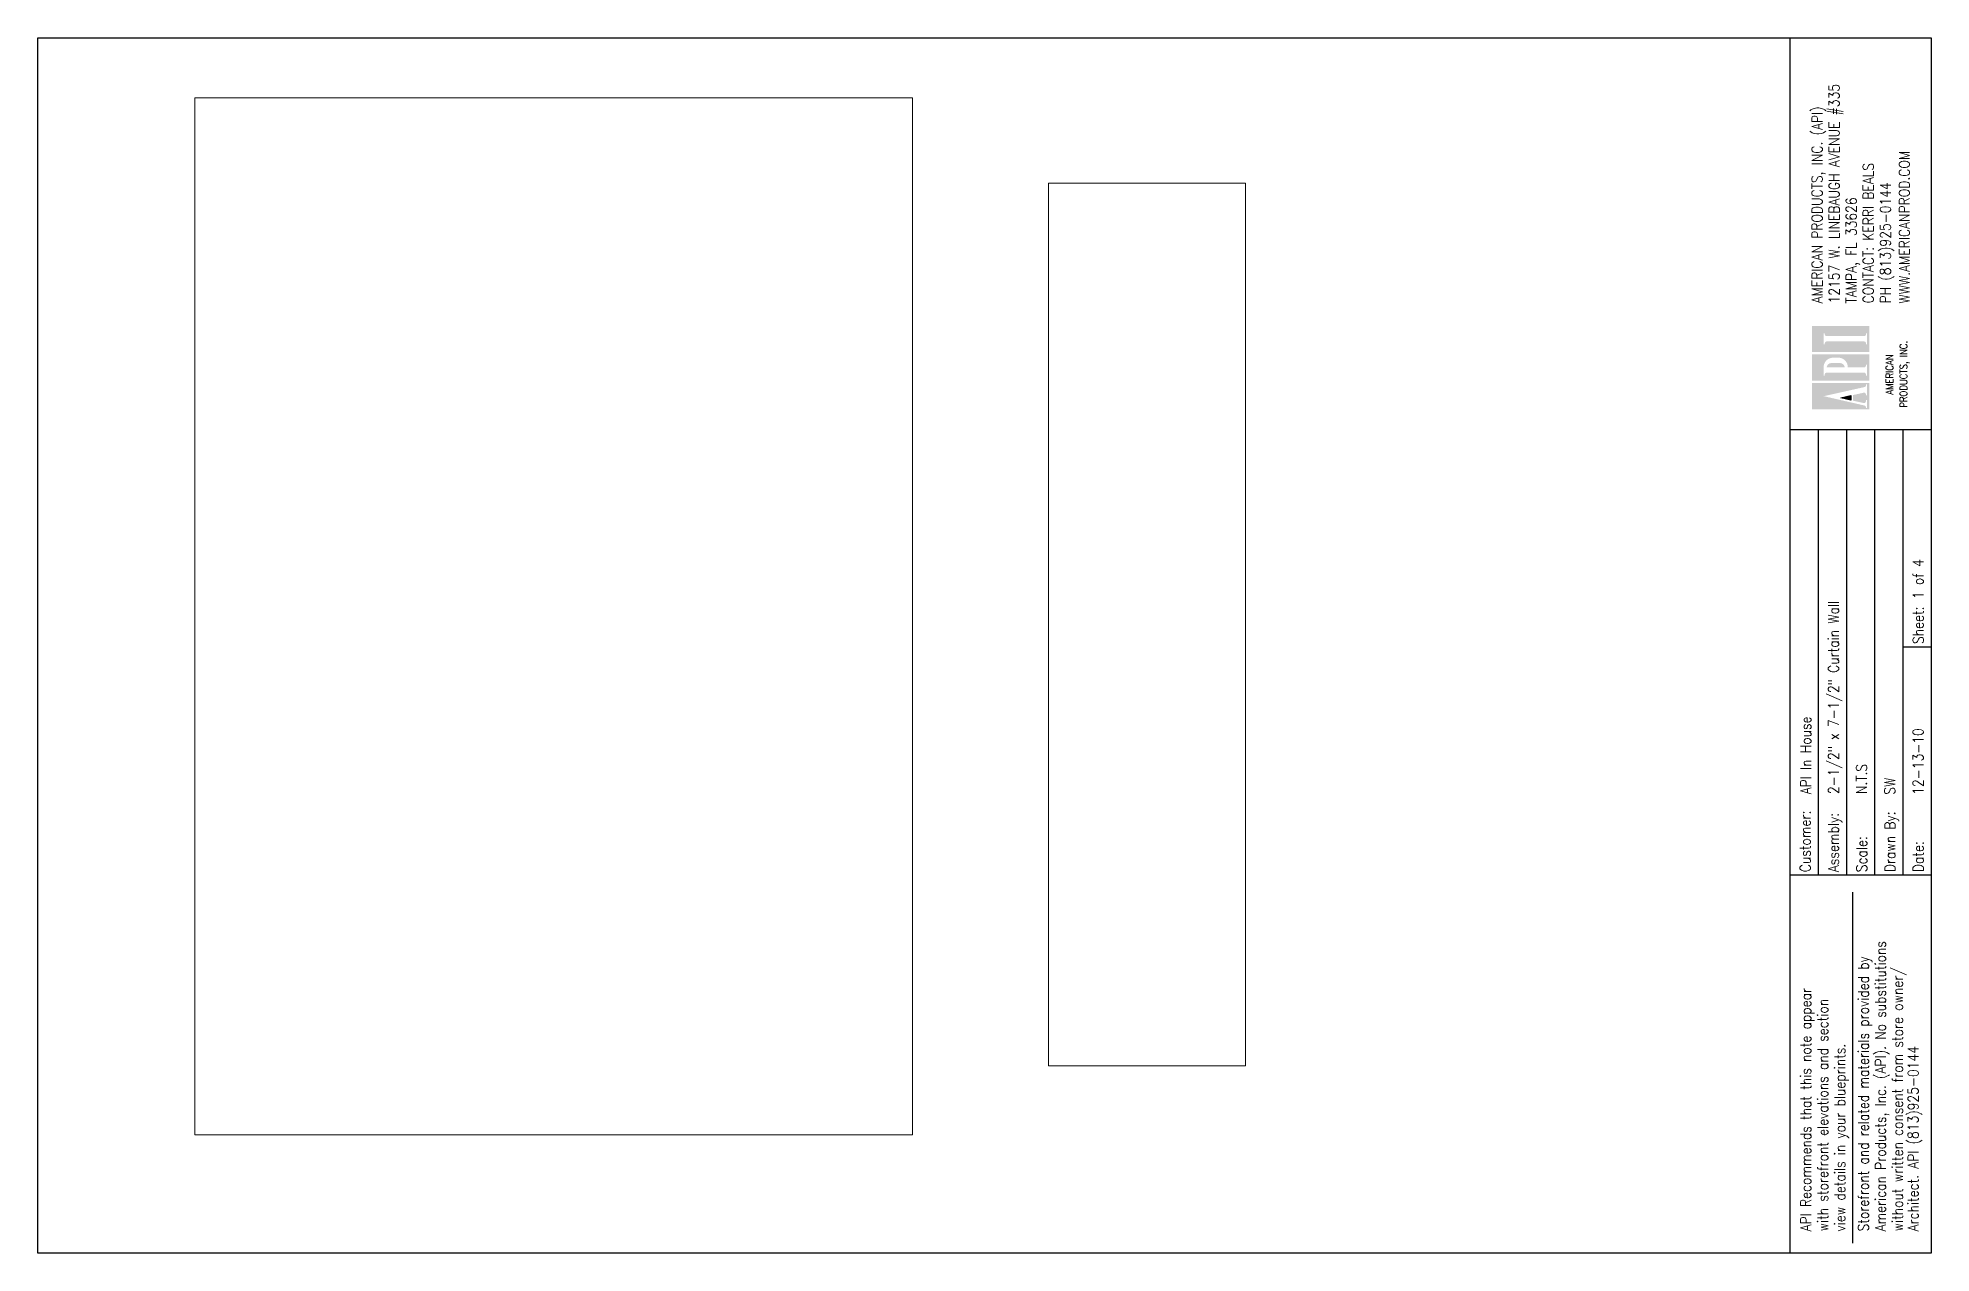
# Paper-space layout 'Sheet 1' of a CAD drawing. Extents: x -0.2 to 16.5, y -0.1 to 10.6.
import ezdxf

# ---------------------------------------------------------------- set-up
doc = ezdxf.new("R2010")
doc.units = 0
doc.header["$MEASUREMENT"] = 0
doc.layers.add('01-detail', color=7, linetype='Continuous')
doc.layers.add('A-ANNO-NOTES', color=4, linetype='Continuous')
doc.layers.add('Vport', color=4, linetype='Continuous', plot=False)
doc.styles.add('FG-Note', font='simplex.shx', dxfattribs={"width": 0.85})

# ---------------------------------------------------------------- blocks, each defined once
blk = doc.blocks.new('11x17')
at = {"layer": 'A-ANNO-NOTES'}
h = blk.add_hatch(color=256, dxfattribs=at)
h.paths.add_polyline_path([(38.334, 7.941), (38.334, 7.71), (38.841, 7.71), (38.841, 7.941)])
h.paths.add_polyline_path([(38.439, 7.875), (38.448, 7.875), (38.448, 7.865, 0.414214), (38.464, 7.85), (38.797, 7.85, 0.414214), (38.812, 7.865), (38.812, 7.875), (38.822, 7.875), (38.822, 7.777), (38.812, 7.777), (38.812, 7.787, 0.414214), (38.797, 7.803), (38.464, 7.803, 0.414214), (38.448, 7.787), (38.448, 7.777), (38.439, 7.777)], flags=16)
h = blk.add_hatch(color=256, dxfattribs=at)
h.paths.add_polyline_path([(38.334, 7.688), (38.334, 7.457), (38.841, 7.457), (38.841, 7.688)])
h.paths.add_polyline_path([(38.439, 7.588, -0.388406), (38.525, 7.659), (38.548, 7.659), (38.564, 7.659, -0.395754), (38.651, 7.587), (38.651, 7.574), (38.797, 7.574, 0.414214), (38.812, 7.59), (38.812, 7.599), (38.822, 7.599), (38.822, 7.501), (38.812, 7.501), (38.812, 7.511, 0.414214), (38.797, 7.527), (38.464, 7.527, 0.414214), (38.448, 7.511), (38.448, 7.501), (38.439, 7.501)], flags=16)
h.paths.add_polyline_path([(38.464, 7.574, -0.361303), (38.505, 7.612), (38.584, 7.612, -0.361303), (38.625, 7.574)], flags=0)
h = blk.add_hatch(color=256, dxfattribs=at)
h.paths.add_polyline_path([(38.334, 7.435), (38.334, 7.204), (38.841, 7.204), (38.841, 7.435)])
h.paths.add_polyline_path([(38.439, 7.319), (38.797, 7.399, 0.414214), (38.812, 7.414), (38.812, 7.424), (38.822, 7.424), (38.822, 7.326), (38.812, 7.326), (38.812, 7.334, 0.479572), (38.793, 7.35), (38.699, 7.329), (38.699, 7.279), (38.793, 7.258, 0.481968), (38.812, 7.273), (38.812, 7.284), (38.822, 7.284), (38.822, 7.215), (38.812, 7.215), (38.812, 7.221, 0.349557), (38.8, 7.236)], flags=16)
h.paths.add_polyline_path([(38.59, 7.305), (38.68, 7.325), (38.68, 7.284)], flags=0)
h.paths.add_polyline_path([(38.59, 7.305), (38.68, 7.284), (38.68, 7.325)], flags=0)
blk.add_hatch(color=256, dxfattribs=at).paths.add_polyline_path([(38.59, 7.304), (38.68, 7.325), (38.68, 7.283)])
for p, q in [((22.639, 10.489), (39.389, 10.489)), ((22.639, -0.261), (22.639, 10.489)), ((39.389, 10.489), (39.389, -0.261)), ((39.389, -0.261), (22.639, -0.261))]:
    blk.add_line(p, q)
at = {"layer": '01-detail'}
for p, q in [((38.139, 10.489), (38.139, -0.261)), ((39.389, 7.02), (38.139, 7.02)), ((38.389, 7.02), (38.389, 3.081)), ((38.639, 7.02), (38.639, 3.081)), ((38.889, 7.02), (38.889, 3.081)), ((39.139, 7.02), (39.139, 3.081)), ((39.389, 5.099), (39.139, 5.099)), ((39.389, 3.081), (38.139, 3.081)), ((38.695, -0.173), (38.695, 2.931))]:
    blk.add_line(p, q, dxfattribs=at)
at = {"layer": 'A-ANNO-NOTES'}
blk.add_lwpolyline([(38.59, 7.304), (38.68, 7.325), (38.68, 7.283)], close=True, dxfattribs=at)
at = {"layer": 'A-ANNO-NOTES', "linetype": 'Continuous', "style": 'FG-Note', "width": 0.85}
for s, height, p in [('12157 W. LINEBAUGH AVENUE #335', 0.094, (38.578, 8.139)), ('AMERICAN PRODUCTS, INC. (API)', 0.094, (38.427, 8.139)), ('WWW.AMERICANPROD.COM', 0.094, (39.199, 8.137)), ('CONTACT: KERRI BEALS ', 0.094, (38.88, 8.139)), ('TAMPA, FL 33626', 0.094, (38.729, 8.139)), ('PH (813)925-0144 ', 0.094, (39.031, 8.139)), ('PRODUCTS, INC.', 0.06462, (39.177, 7.217)), ('AMERICAN', 0.0646, (39.054, 7.332)), ('Sheet:', 0.094, (39.322, 5.126)), ('Customer:', 0.094, (38.322, 3.108)), ('Assembly:', 0.094, (38.572, 3.108)), ('Drawn By:', 0.094, (39.072, 3.108)), ('Scale:', 0.094, (38.822, 3.108)), ('Date:', 0.094, (39.322, 3.108)), ('Storefront and related materials provided by', 0.094, (38.837, -0.07)), ('American Products, Inc. (API). No substitutions', 0.094, (38.988, -0.07)), ('without written consent from store owner/', 0.094, (39.139, -0.07)), ('API Recommends that this note appear', 0.094, (38.327, -0.07)), ('with storefront elevations and section', 0.094, (38.478, -0.07)), ('view details in your blueprints.', 0.094, (38.629, -0.07)), ('Architect. API (813)925-0144', 0.094, (39.277, -0.07))]:
    blk.add_text(s, height=height, rotation=90, dxfattribs=at).set_placement(p)
at = {"layer": 'A-ANNO-NOTES', "style": 'FG-Note', "width": 0.85}
for tag, p in [('SHEET', (39.321, 5.524)), ('CUSTOMER', (38.327, 3.797)), ('ASSEMBLY', (38.572, 3.799)), ('DRAWN_BY', (39.07, 3.793)), ('SCALE', (38.821, 3.799)), ('DATE', (39.32, 3.793))]:
    blk.add_attdef(tag, p, '', height=0.094, rotation=90, dxfattribs=at)

psp = doc.layouts.new('Sheet 1')

# ---------------------------------------------------------------- block references
psp.add_blockref('11x17', (-22.889, 0.131)).add_auto_attribs({'CUSTOMER': 'API In House', 'ASSEMBLY': '2-1/2" x 7-1/2" Curtain Wall', 'SCALE': 'N.T.S', 'DRAWN_BY': 'SW', 'DATE': '12-13-10', 'SHEET': '1 of 4'})

# ---------------------------------------------------------------- viewports
at = {"layer": 'Vport'}
psp.add_viewport(center=(4.313, 5.502), size=(6.348, 9.1742), view_center_point=(272.979, 344.934), view_height=440.3597, dxfattribs=at)
psp.add_viewport(center=(9.562, 5.43), size=(1.743, 7.8071), view_center_point=(460.024, 341.475), view_height=374.741, status=3, dxfattribs=at)

doc.saveas('drawing.dxf')
